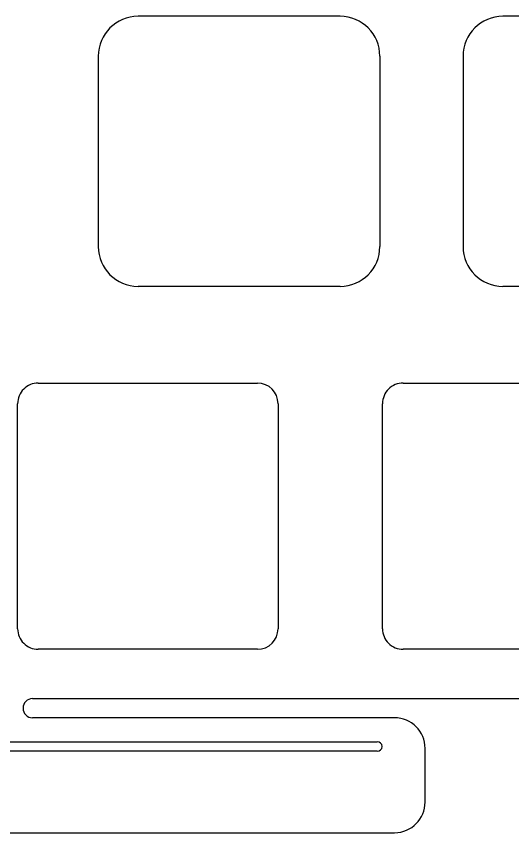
# Model space of a CAD drawing. Header units: millimetres. Extents: x -10 to 276, y -93 to 17.
# Drawn here: x 107.43 to 133.35, y -92.73 to -50.1 of the extents above; entities that cross this region are included whole.
import ezdxf

# ---------------------------------------------------------------- set-up
doc = ezdxf.new("R2010")
doc.units = ezdxf.units.MM
doc.layers.add('BLACK', color=7, linetype='CONTINUOUS')

msp = doc.modelspace()

# ---------------------------------------------------------------- linework, layer by layer
at = {"layer": 'BLACK', "linetype": 'Continuous'}
for p, q in [((124.3375, -50.1), (113.7875, -50.1)), ((143.3875, -50.1), (132.8375, -50.1)), ((111.7125, -52.175), (111.7125, -62.125)), ((126.4125, -52.175), (126.4125, -62.125)), ((130.7625, -52.175), (130.7625, -62.125)), ((124.3375, -64.2), (113.7875, -64.2)), ((143.3875, -64.2), (132.8375, -64.2)), ((108.575, -69.25), (120.025, -69.25)), ((127.625, -69.25), (139.075, -69.25)), ((107.5, -82.075), (107.5, -70.325)), ((121.1, -70.325), (121.1, -82.075)), ((126.55, -82.075), (126.55, -70.325)), ((120.025, -83.15), (108.575, -83.15)), ((139.075, -83.15), (127.625, -83.15)), ((108.2799, -85.725), (158.4201, -85.725)), ((127.1799, -86.725), (108.2799, -86.725)), ((81.2799, -87.975), (126.2799, -87.975)), ((126.2799, -88.475), (81.2799, -88.475)), ((128.779918, -91.125), (128.779918, -88.325)), ((80.3799, -92.725), (127.187489, -92.725))]:
    msp.add_line(p, q, dxfattribs=at)
at = {"layer": 'BLACK'}
for centre, radius, start, end in [((113.7875, -52.175), 2.075, 90, 180), ((124.3375, -52.175), 2.075, 0, 90), ((132.8375, -52.175), 2.075, 90, 180), ((113.7875, -62.125), 2.075, 180, 270), ((124.3375, -62.125), 2.075, 270, 0), ((132.8375, -62.125), 2.075, 180, 270), ((108.574999, -70.324999), 1.074999, 89.9999467, 180.0000533), ((120.025, -70.325), 1.075, 0, 90), ((127.624999, -70.324999), 1.074999, 89.9999467, 180.0000533), ((108.574999, -82.075001), 1.074999, 179.9999467, 270.0000533), ((120.025, -82.075), 1.075, 270, 0), ((127.624999, -82.075001), 1.074999, 179.9999467, 270.0000533), ((108.2799, -86.225), 0.5, 90, 270), ((127.1799, -88.325), 1.6, 0, 90), ((126.2799, -88.225), 0.25, 270, 90), ((127.1799, -91.125), 1.600018, 270.271759, 0)]:
    msp.add_arc(centre, radius, start, end, dxfattribs=at)

doc.saveas('drawing.dxf')
